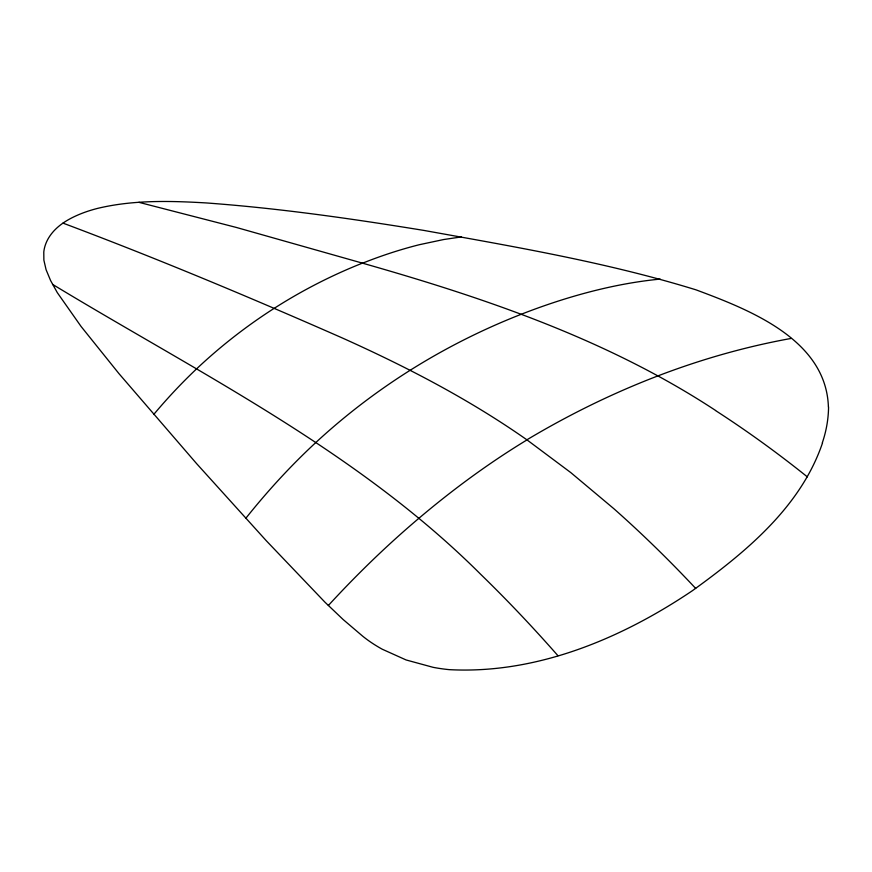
<?xml version="1.0" encoding="UTF-8"?>
<svg xmlns="http://www.w3.org/2000/svg" width="872" height="872" viewBox="0 0 872 872"><rect width="100%" height="100%" fill="white"/><g stroke="black" fill="none" stroke-linecap="round" stroke-linejoin="round"><path stroke-width="1.31" d="M822.536 442.867C800.79 507.079 745.669 552.194 692.532 590.606C621.344 638.642 536.422 674.318 449.178 669.642A108.64 62.719 0 0 1 433.122 667.331L406.112 659.962L382.285 649.237A158.606 91.571 0 0 1 362.632 636.135L343.099 619.491L325.103 602.345L266.352 540.803L196.592 463.61L118.963 373.63L81.085 326.477L57.312 292.654L50.598 280.555L46.074 269.677L43.873 260.129L43.785 252.063A92.497 53.399 0 0 1 48.81 237.631C56.255 225.554 69.215 218.316 82.088 213.291A102.449 59.143 0 0 1 97.25 208.473C132.871 199.841 169.909 200.811 206.25 202.936C279.258 208.266 351.819 218.687 424.043 230.448C515.33 246.885 607.261 262.461 696.041 289.853C749.462 309.767 826.22 339.513 828.4 406.962M62.969 223.112C157.113 258.428 249.883 297.319 341.911 337.791C406.221 366.622 469.103 399.278 526.895 439.815C608.166 391.223 697.742 355.307 791.078 338.445M715.552 410.44C608.133 339.753 485.257 298.093 362.436 263.137C300.982 287.466 244.324 323.763 196.298 369.139A364.594 210.425 -60 0 0 153.69 414.527M461.364 236.922L443.695 239.528L419.399 244.694A677.784 390.852 -59.9 0 0 362.425 263.235M660.18 279.095C628.331 282.179 596.949 289.166 566.375 298.518A925.966 534.111 -59.9 0 0 521.358 314.225C445.734 343.764 375.538 387.277 315.926 442.431A456.056 263.355 -60 0 0 245.719 518.415M138.91 202.326L236.388 227.461L362.436 263.137M52.527 284.337C199.743 373.587 357.542 451.304 480.701 574.321A1077.89 543.659 65.6 0 1 557.917 655.679M526.895 439.815L570.746 472.559L613.757 508.616A865.983 499.874 60 0 1 695.692 588.426M828.553 406.962A333.082 192.309 0 0 1 822.307 442.834M526.895 439.968A758.313 437.624 -60 0 0 418.745 518.415A713.623 411.889 -60 0 0 328.341 605.506M715.531 410.548A831.561 554.341 51 0 1 807.341 476.875"/></g></svg>
